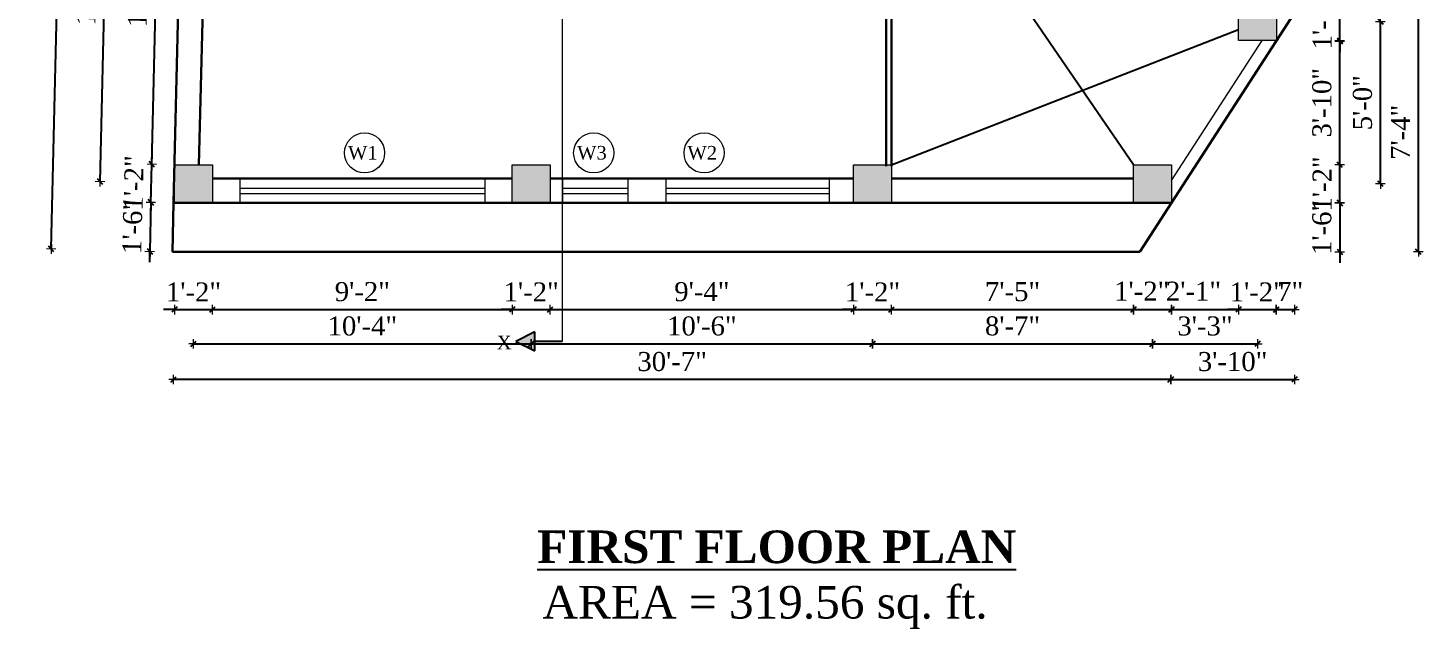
# Model space of a CAD drawing. Header units: inches. Extents: x 151827 to 346502, y -56182 to -23217.
# Drawn here: x 163095 to 163608, y -26316 to -26095 of the extents above; entities that cross this region are included whole.
import ezdxf

# ---------------------------------------------------------------- set-up
doc = ezdxf.new("R2010")
doc.units = ezdxf.units.IN
doc.header["$LTSCALE"] = 5
doc.header["$MEASUREMENT"] = 0
for name, color, linetype, lineweight in [('A-WALL', 7, 'Continuous', 9), ('Dimension', 7, 'Continuous', 18), ('Dw', 2, 'Continuous', 18)]:
    doc.layers.add(name, color=color, linetype=linetype, lineweight=lineweight)
doc.layers.add('dim line', color=7, linetype='Continuous', lineweight=15, true_color=0xfab2b2)
doc.layers.add('TEXT', color=6, linetype='Continuous')
doc.layers.add('WALL', color=7, linetype='Continuous')
doc.styles.add('ordinary', font='times.ttf')
doc.dimstyles.new('Copy of 96', dxfattribs={"dimtxt": 7, "dimasz": 4, "dimexe": 0.5, "dimexo": 0.5, "dimgap": 3, "dimtad": 1, "dimdec": 1, "dimzin": 11, "dimdsep": 46, "dimlunit": 4, "dimtxsty": 'ordinary', "dimblk": 'OBLIQUE', "dimcen": 0.09, "dimse1": 1, "dimse2": 1, "dimclrt": 6, "dimazin": 0, "dimtfac": 1, "dimtdec": 1, "dimtix": 1, "dimtmove": 2, "dimatfit": 3, "dimldrblk": 'leader', "dimfxl": 0.5, "dimfxlon": 1, "dimtolj": 1, "dimtzin": 0, "dimarcsym": 0})

# ---------------------------------------------------------------- blocks, each defined once
blk = doc.blocks.new('oblique')
at = {"color": 0, "lineweight": -2}
blk.add_line((0.25, 0.25), (-0.25, -0.25), dxfattribs=at)
at = {"layer": 'dim line', "lineweight": 9}
for p, q in [((-0.4375, 0), (0.4375, 0)), ((0, 0.4375), (0, -0.4375))]:
    blk.add_line(p, q, dxfattribs=at)
blk = doc.blocks.new('*D1107')
at = {"layer": 'A-WALL', "color": 0, "lineweight": -2, "ltscale": 5, "transparency": 16777216}
for p, q in [((163577.12, -26145.52), (163577.12, -26141.52)), ((163577.12, -26159.52), (163577.12, -26145.52)), ((163577.12, -26159.52), (163577.12, -26163.52))]:
    blk.add_line(p, q, dxfattribs=at)
at = {"layer": 'Defpoints', "color": 0, "ltscale": 5, "transparency": 16777216}
for p in [(163515.25, -26145.52), (163577.12, -26145.52), (163515.25, -26159.52)]:
    blk.add_point(p, dxfattribs=at)
at = {"layer": 'A-WALL', "color": 0, "lineweight": -2, "ltscale": 5, "transparency": 16777216, "xscale": 4, "yscale": 4, "zscale": 4}
for p, rotation in [((163577.12, -26145.52), 270), ((163577.12, -26159.52), 90)]:
    blk.add_blockref('oblique', p, dxfattribs=dict(at, rotation=rotation))
at = {"layer": 'A-WALL', "color": 6, "ltscale": 5, "transparency": 16777216, "insert": (163570.62, -26152.52), "char_height": 7, "attachment_point": 5, "rotation": 90, "style": 'ordinary'}
blk.add_mtext('\\A1;1\'-2"', dxfattribs=at)
blk = doc.blocks.new('_OBLIQUE')
at = {"color": 0, "linetype": 'ByBlock'}
blk.add_line((-0.5, -0.5), (0.5, 0.5), dxfattribs=at)
blk = doc.blocks.new('leader')
at = {"layer": 'Dimension'}
for p, q in [((0, -4.33), (0, 4.33)), ((-4.42, 0), (4.42, 0))]:
    blk.add_line(p, q, dxfattribs=at)
blk = doc.blocks.new('*D1108')
at = {"layer": 'A-WALL', "color": 0, "lineweight": -2, "ltscale": 5, "transparency": 16777216}
blk.add_line((163577.12, -26145.52), (163577.12, -26099.74), dxfattribs=at)
at = {"layer": 'Defpoints', "color": 0, "ltscale": 5, "transparency": 16777216}
for p in [(163553.86, -26099.74), (163577.12, -26099.74), (163515.25, -26145.52)]:
    blk.add_point(p, dxfattribs=at)
at = {"layer": 'A-WALL', "color": 0, "lineweight": -2, "ltscale": 5, "transparency": 16777216, "xscale": 4, "yscale": 4, "zscale": 4}
for p, rotation in [((163577.12, -26099.74), 90), ((163577.12, -26145.52), 270)]:
    blk.add_blockref('oblique', p, dxfattribs=dict(at, rotation=rotation))
at = {"layer": 'A-WALL', "color": 6, "ltscale": 5, "transparency": 16777216, "insert": (163570.56, -26122.63), "char_height": 7, "attachment_point": 5, "rotation": 90, "style": 'ordinary'}
blk.add_mtext('\\A1;3\'-10"', dxfattribs=at)
blk = doc.blocks.new('*D1109')
at = {"layer": 'A-WALL', "color": 0, "lineweight": -2, "ltscale": 5, "transparency": 16777216}
for p, q in [((163577.12, -26085.74), (163577.12, -26081.74)), ((163577.12, -26099.99), (163577.12, -26085.74)), ((163577.12, -26099.99), (163577.12, -26103.99))]:
    blk.add_line(p, q, dxfattribs=at)
at = {"layer": 'Defpoints', "color": 0, "ltscale": 5, "transparency": 16777216}
for p in [(163553.86, -26085.74), (163577.12, -26085.74), (163553.72, -26099.99)]:
    blk.add_point(p, dxfattribs=at)
at = {"layer": 'A-WALL', "color": 0, "lineweight": -2, "ltscale": 5, "transparency": 16777216, "xscale": 4, "yscale": 4, "zscale": 4}
for p, rotation in [((163577.12, -26085.74), 270), ((163577.12, -26099.99), 90)]:
    blk.add_blockref('oblique', p, dxfattribs=dict(at, rotation=rotation))
at = {"layer": 'A-WALL', "color": 6, "ltscale": 5, "transparency": 16777216, "insert": (163570.62, -26092.86), "char_height": 7, "attachment_point": 5, "rotation": 90, "style": 'ordinary'}
blk.add_mtext('\\A1;1\'-2"', dxfattribs=at)
blk = doc.blocks.new('*D1114')
at = {"layer": 'A-WALL', "color": 0, "lineweight": -2, "ltscale": 5, "transparency": 16777216}
blk.add_line((163592.08, -26152.52), (163592.08, -26092.74), dxfattribs=at)
at = {"layer": 'Defpoints', "color": 0, "ltscale": 5, "transparency": 16777216}
for p in [(163546.86, -26092.74), (163592.08, -26092.74), (163508.25, -26152.52)]:
    blk.add_point(p, dxfattribs=at)
at = {"layer": 'A-WALL', "color": 0, "lineweight": -2, "ltscale": 5, "transparency": 16777216, "xscale": 4, "yscale": 4, "zscale": 4}
for p, rotation in [((163592.08, -26092.74), 90), ((163592.08, -26152.52), 270)]:
    blk.add_blockref('oblique', p, dxfattribs=dict(at, rotation=rotation))
at = {"layer": 'A-WALL', "color": 6, "ltscale": 5, "transparency": 16777216, "insert": (163585.51, -26122.63), "char_height": 7, "attachment_point": 5, "rotation": 90, "style": 'ordinary'}
blk.add_mtext('\\A1;5\'-0"', dxfattribs=at)
blk = doc.blocks.new('*D1130')
at = {"layer": 'A-WALL', "color": 0, "lineweight": -2, "ltscale": 5, "transparency": 16777216}
blk.add_line((163606.03, -26177.52), (163606.03, -26089.51), dxfattribs=at)
at = {"layer": 'Defpoints', "color": 0, "ltscale": 5, "transparency": 16777216}
for p in [(163560.49, -26089.51), (163606.03, -26089.51), (163503.62, -26177.52)]:
    blk.add_point(p, dxfattribs=at)
at = {"layer": 'A-WALL', "color": 0, "lineweight": -2, "ltscale": 5, "transparency": 16777216, "xscale": 4, "yscale": 4, "zscale": 4}
for p, rotation in [((163606.03, -26089.51), 90), ((163606.03, -26177.52), 270)]:
    blk.add_blockref('oblique', p, dxfattribs=dict(at, rotation=rotation))
at = {"layer": 'A-WALL', "color": 6, "ltscale": 5, "transparency": 16777216, "insert": (163599.46, -26133.52), "char_height": 7, "attachment_point": 5, "rotation": 90, "style": 'ordinary'}
blk.add_mtext('\\A1;7\'-4"', dxfattribs=at)
blk = doc.blocks.new('*D1132')
at = {"layer": 'A-WALL', "color": 0, "lineweight": -2, "ltscale": 50, "transparency": 16777216}
for p, q in [((163148.46, -26198.77), (163144.46, -26198.77)), ((163148.46, -26198.77), (163162.46, -26198.77)), ((163162.46, -26198.77), (163166.46, -26198.77))]:
    blk.add_line(p, q, dxfattribs=at)
at = {"layer": 'Defpoints', "color": 0, "ltscale": 50, "transparency": 16777216}
for p in [(163148.46, -26159.52), (163162.46, -26159.52), (163162.46, -26198.77)]:
    blk.add_point(p, dxfattribs=at)
at = {"layer": 'A-WALL', "color": 0, "lineweight": -2, "ltscale": 50, "transparency": 16777216, "xscale": 4, "yscale": 4, "zscale": 4}
blk.add_blockref('oblique', (163148.46, -26198.77), dxfattribs=at)
at = {"layer": 'A-WALL', "color": 0, "lineweight": -2, "ltscale": 50, "transparency": 16777216, "xscale": 4, "yscale": 4, "zscale": 4, "rotation": 180}
blk.add_blockref('oblique', (163162.46, -26198.77), dxfattribs=at)
at = {"layer": 'A-WALL', "color": 6, "ltscale": 50, "transparency": 16777216, "insert": (163155.46, -26192.27), "char_height": 7, "attachment_point": 5, "style": 'ordinary'}
blk.add_mtext('\\A1;1\'-2"', dxfattribs=at)
blk = doc.blocks.new('*D1133')
at = {"layer": 'A-WALL', "color": 0, "lineweight": -2, "ltscale": 5, "transparency": 16777216}
blk.add_line((163162.46, -26198.77), (163272.67, -26198.77), dxfattribs=at)
at = {"layer": 'Defpoints', "color": 0, "ltscale": 5, "transparency": 16777216}
for p in [(163162.46, -26159.52), (163272.67, -26159.52), (163272.67, -26198.77)]:
    blk.add_point(p, dxfattribs=at)
at = {"layer": 'A-WALL', "color": 0, "lineweight": -2, "ltscale": 5, "transparency": 16777216, "xscale": 4, "yscale": 4, "zscale": 4, "rotation": 180}
blk.add_blockref('oblique', (163162.46, -26198.77), dxfattribs=at)
at = {"layer": 'A-WALL', "color": 0, "lineweight": -2, "ltscale": 5, "transparency": 16777216, "xscale": 4, "yscale": 4, "zscale": 4}
blk.add_blockref('oblique', (163272.67, -26198.77), dxfattribs=at)
at = {"layer": 'A-WALL', "color": 6, "ltscale": 5, "transparency": 16777216, "insert": (163217.57, -26192.2), "char_height": 7, "attachment_point": 5, "style": 'ordinary'}
blk.add_mtext('\\A1;9\'-2"', dxfattribs=at)
blk = doc.blocks.new('*D1134')
at = {"layer": 'A-WALL', "color": 0, "lineweight": -2, "ltscale": 5, "transparency": 16777216}
for p, q in [((163272.67, -26198.77), (163268.67, -26198.77)), ((163272.67, -26198.77), (163286.67, -26198.77)), ((163286.67, -26198.77), (163290.67, -26198.77))]:
    blk.add_line(p, q, dxfattribs=at)
at = {"layer": 'Defpoints', "color": 0, "ltscale": 5, "transparency": 16777216}
for p in [(163272.67, -26159.52), (163286.67, -26159.52), (163286.67, -26198.77)]:
    blk.add_point(p, dxfattribs=at)
at = {"layer": 'A-WALL', "color": 0, "lineweight": -2, "ltscale": 5, "transparency": 16777216, "xscale": 4, "yscale": 4, "zscale": 4}
blk.add_blockref('oblique', (163272.67, -26198.77), dxfattribs=at)
at = {"layer": 'A-WALL', "color": 0, "lineweight": -2, "ltscale": 5, "transparency": 16777216, "xscale": 4, "yscale": 4, "zscale": 4, "rotation": 180}
blk.add_blockref('oblique', (163286.67, -26198.77), dxfattribs=at)
at = {"layer": 'A-WALL', "color": 6, "ltscale": 5, "transparency": 16777216, "insert": (163279.67, -26192.27), "char_height": 7, "attachment_point": 5, "style": 'ordinary'}
blk.add_mtext('\\A1;1\'-2"', dxfattribs=at)
blk = doc.blocks.new('*D1135')
at = {"layer": 'A-WALL', "color": 0, "lineweight": -2, "ltscale": 5, "transparency": 16777216}
blk.add_line((163286.67, -26198.77), (163398.24, -26198.77), dxfattribs=at)
at = {"layer": 'Defpoints', "color": 0, "ltscale": 5, "transparency": 16777216}
for p in [(163286.67, -26159.52), (163398.24, -26159.52), (163398.24, -26198.77)]:
    blk.add_point(p, dxfattribs=at)
at = {"layer": 'A-WALL', "color": 0, "lineweight": -2, "ltscale": 5, "transparency": 16777216, "xscale": 4, "yscale": 4, "zscale": 4, "rotation": 180}
blk.add_blockref('oblique', (163286.67, -26198.77), dxfattribs=at)
at = {"layer": 'A-WALL', "color": 0, "lineweight": -2, "ltscale": 5, "transparency": 16777216, "xscale": 4, "yscale": 4, "zscale": 4}
blk.add_blockref('oblique', (163398.24, -26198.77), dxfattribs=at)
at = {"layer": 'A-WALL', "color": 6, "ltscale": 5, "transparency": 16777216, "insert": (163342.46, -26192.2), "char_height": 7, "attachment_point": 5, "style": 'ordinary'}
blk.add_mtext('\\A1;9\'-4"', dxfattribs=at)
blk = doc.blocks.new('*D1136')
at = {"layer": 'A-WALL', "color": 0, "lineweight": -2, "ltscale": 5, "transparency": 16777216}
for p, q in [((163398.24, -26198.77), (163394.24, -26198.77)), ((163398.24, -26198.77), (163412.24, -26198.77)), ((163412.24, -26198.77), (163416.24, -26198.77))]:
    blk.add_line(p, q, dxfattribs=at)
at = {"layer": 'Defpoints', "color": 0, "ltscale": 5, "transparency": 16777216}
for p in [(163398.24, -26159.52), (163412.24, -26159.52), (163412.24, -26198.77)]:
    blk.add_point(p, dxfattribs=at)
at = {"layer": 'A-WALL', "color": 0, "lineweight": -2, "ltscale": 5, "transparency": 16777216, "xscale": 4, "yscale": 4, "zscale": 4}
blk.add_blockref('oblique', (163398.24, -26198.77), dxfattribs=at)
at = {"layer": 'A-WALL', "color": 0, "lineweight": -2, "ltscale": 5, "transparency": 16777216, "xscale": 4, "yscale": 4, "zscale": 4, "rotation": 180}
blk.add_blockref('oblique', (163412.24, -26198.77), dxfattribs=at)
at = {"layer": 'A-WALL', "color": 6, "ltscale": 5, "transparency": 16777216, "insert": (163405.24, -26192.27), "char_height": 7, "attachment_point": 5, "style": 'ordinary'}
blk.add_mtext('\\A1;1\'-2"', dxfattribs=at)
blk = doc.blocks.new('*D1137')
at = {"layer": 'A-WALL', "color": 0, "lineweight": -2, "ltscale": 5, "transparency": 16777216}
blk.add_line((163412.24, -26198.77), (163501.25, -26198.77), dxfattribs=at)
at = {"layer": 'Defpoints', "color": 0, "ltscale": 5, "transparency": 16777216}
for p in [(163412.24, -26159.52), (163501.25, -26159.52), (163501.25, -26198.77)]:
    blk.add_point(p, dxfattribs=at)
at = {"layer": 'A-WALL', "color": 0, "lineweight": -2, "ltscale": 5, "transparency": 16777216, "xscale": 4, "yscale": 4, "zscale": 4, "rotation": 180}
blk.add_blockref('oblique', (163412.24, -26198.77), dxfattribs=at)
at = {"layer": 'A-WALL', "color": 0, "lineweight": -2, "ltscale": 5, "transparency": 16777216, "xscale": 4, "yscale": 4, "zscale": 4}
blk.add_blockref('oblique', (163501.25, -26198.77), dxfattribs=at)
at = {"layer": 'A-WALL', "color": 6, "ltscale": 5, "transparency": 16777216, "insert": (163456.75, -26192.2), "char_height": 7, "attachment_point": 5, "style": 'ordinary'}
blk.add_mtext('\\A1;7\'-5"', dxfattribs=at)
blk = doc.blocks.new('*D1138')
at = {"layer": 'A-WALL', "color": 0, "lineweight": -2, "ltscale": 5, "transparency": 16777216}
blk.add_line((163501.25, -26198.77), (163515.25, -26198.77), dxfattribs=at)
at = {"layer": 'Defpoints', "color": 0, "ltscale": 5, "transparency": 16777216}
for p in [(163501.25, -26159.52), (163515.25, -26159.52), (163515.25, -26198.77)]:
    blk.add_point(p, dxfattribs=at)
at = {"layer": 'A-WALL', "color": 0, "lineweight": -2, "ltscale": 5, "transparency": 16777216, "xscale": 4, "yscale": 4, "zscale": 4, "rotation": 180}
blk.add_blockref('oblique', (163501.25, -26198.77), dxfattribs=at)
at = {"layer": 'A-WALL', "color": 0, "lineweight": -2, "ltscale": 5, "transparency": 16777216, "xscale": 4, "yscale": 4, "zscale": 4}
blk.add_blockref('oblique', (163515.25, -26198.77), dxfattribs=at)
at = {"layer": 'A-WALL', "color": 6, "ltscale": 5, "transparency": 16777216, "insert": (163504.28, -26191.98), "char_height": 7, "attachment_point": 5, "style": 'ordinary'}
blk.add_mtext('\\A1;1\'-2"', dxfattribs=at)
blk = doc.blocks.new('*D1139')
at = {"layer": 'A-WALL', "color": 0, "lineweight": -2, "ltscale": 5, "transparency": 16777216}
blk.add_line((163515.25, -26198.77), (163539.86, -26198.77), dxfattribs=at)
at = {"layer": 'Defpoints', "color": 0, "ltscale": 5, "transparency": 16777216}
for p in [(163539.86, -26099.74), (163515.25, -26159.52), (163539.86, -26198.77)]:
    blk.add_point(p, dxfattribs=at)
at = {"layer": 'A-WALL', "color": 0, "lineweight": -2, "ltscale": 5, "transparency": 16777216, "xscale": 4, "yscale": 4, "zscale": 4, "rotation": 180}
blk.add_blockref('oblique', (163515.25, -26198.77), dxfattribs=at)
at = {"layer": 'A-WALL', "color": 0, "lineweight": -2, "ltscale": 5, "transparency": 16777216, "xscale": 4, "yscale": 4, "zscale": 4}
blk.add_blockref('oblique', (163539.86, -26198.77), dxfattribs=at)
at = {"layer": 'A-WALL', "color": 6, "ltscale": 5, "transparency": 16777216, "insert": (163523.32, -26191.98), "char_height": 7, "attachment_point": 5, "style": 'ordinary'}
blk.add_mtext('\\A1;2\'-1"', dxfattribs=at)
blk = doc.blocks.new('*D1140')
at = {"layer": 'A-WALL', "color": 0, "lineweight": -2, "ltscale": 5, "transparency": 16777216}
for p, q in [((163539.86, -26198.77), (163535.86, -26198.77)), ((163539.86, -26198.77), (163553.72, -26198.77)), ((163553.72, -26198.77), (163557.72, -26198.77))]:
    blk.add_line(p, q, dxfattribs=at)
at = {"layer": 'Defpoints', "color": 0, "ltscale": 5, "transparency": 16777216}
for p in [(163539.86, -26099.74), (163553.72, -26099.99), (163553.72, -26198.77)]:
    blk.add_point(p, dxfattribs=at)
at = {"layer": 'A-WALL', "color": 0, "lineweight": -2, "ltscale": 5, "transparency": 16777216, "xscale": 4, "yscale": 4, "zscale": 4}
blk.add_blockref('oblique', (163539.86, -26198.77), dxfattribs=at)
at = {"layer": 'A-WALL', "color": 0, "lineweight": -2, "ltscale": 5, "transparency": 16777216, "xscale": 4, "yscale": 4, "zscale": 4, "rotation": 180}
blk.add_blockref('oblique', (163553.72, -26198.77), dxfattribs=at)
at = {"layer": 'A-WALL', "color": 6, "ltscale": 5, "transparency": 16777216, "insert": (163546.79, -26192.27), "char_height": 7, "attachment_point": 5, "style": 'ordinary'}
blk.add_mtext('\\A1;1\'-2"', dxfattribs=at)
blk = doc.blocks.new('*D1141')
at = {"layer": 'A-WALL', "color": 0, "lineweight": -2, "ltscale": 5, "transparency": 16777216}
blk.add_line((163553.86, -26198.77), (163560.49, -26198.77), dxfattribs=at)
at = {"layer": 'Defpoints', "color": 0, "ltscale": 5, "transparency": 16777216}
for p in [(163560.49, -26089.51), (163553.86, -26099.74), (163560.49, -26198.77)]:
    blk.add_point(p, dxfattribs=at)
at = {"layer": 'A-WALL', "color": 0, "lineweight": -2, "ltscale": 5, "transparency": 16777216, "xscale": 4, "yscale": 4, "zscale": 4, "rotation": 180}
blk.add_blockref('oblique', (163553.86, -26198.77), dxfattribs=at)
at = {"layer": 'A-WALL', "color": 0, "lineweight": -2, "ltscale": 5, "transparency": 16777216, "xscale": 4, "yscale": 4, "zscale": 4}
blk.add_blockref('oblique', (163560.49, -26198.77), dxfattribs=at)
at = {"layer": 'A-WALL', "color": 6, "ltscale": 5, "transparency": 16777216, "insert": (163558.9, -26192.11), "char_height": 7, "attachment_point": 5, "style": 'ordinary'}
blk.add_mtext('\\A1;7"', dxfattribs=at)
blk = doc.blocks.new('*D1142')
at = {"layer": 'A-WALL', "color": 0, "lineweight": -2, "ltscale": 5, "transparency": 16777216}
blk.add_line((163155.46, -26211.39), (163279.67, -26211.39), dxfattribs=at)
at = {"layer": 'Defpoints', "color": 0, "ltscale": 5, "transparency": 16777216}
for p in [(163155.46, -26152.52), (163279.67, -26152.52), (163279.67, -26211.39)]:
    blk.add_point(p, dxfattribs=at)
at = {"layer": 'A-WALL', "color": 0, "lineweight": -2, "ltscale": 5, "transparency": 16777216, "xscale": 4, "yscale": 4, "zscale": 4, "rotation": 180}
blk.add_blockref('oblique', (163155.46, -26211.39), dxfattribs=at)
at = {"layer": 'A-WALL', "color": 0, "lineweight": -2, "ltscale": 5, "transparency": 16777216, "xscale": 4, "yscale": 4, "zscale": 4}
blk.add_blockref('oblique', (163279.67, -26211.39), dxfattribs=at)
at = {"layer": 'A-WALL', "color": 6, "ltscale": 5, "transparency": 16777216, "insert": (163217.57, -26204.83), "char_height": 7, "attachment_point": 5, "style": 'ordinary'}
blk.add_mtext('\\A1;10\'-4"', dxfattribs=at)
blk = doc.blocks.new('*D1143')
at = {"layer": 'A-WALL', "color": 0, "lineweight": -2, "ltscale": 5, "transparency": 16777216}
blk.add_line((163405.24, -26211.39), (163508.25, -26211.39), dxfattribs=at)
at = {"layer": 'Defpoints', "color": 0, "ltscale": 5, "transparency": 16777216}
for p in [(163405.24, -26152.52), (163508.25, -26152.52), (163508.25, -26211.39)]:
    blk.add_point(p, dxfattribs=at)
at = {"layer": 'A-WALL', "color": 0, "lineweight": -2, "ltscale": 5, "transparency": 16777216, "xscale": 4, "yscale": 4, "zscale": 4, "rotation": 180}
blk.add_blockref('oblique', (163405.24, -26211.39), dxfattribs=at)
at = {"layer": 'A-WALL', "color": 0, "lineweight": -2, "ltscale": 5, "transparency": 16777216, "xscale": 4, "yscale": 4, "zscale": 4}
blk.add_blockref('oblique', (163508.25, -26211.39), dxfattribs=at)
at = {"layer": 'A-WALL', "color": 6, "ltscale": 5, "transparency": 16777216, "insert": (163456.75, -26204.82), "char_height": 7, "attachment_point": 5, "style": 'ordinary'}
blk.add_mtext('\\A1;8\'-7"', dxfattribs=at)
blk = doc.blocks.new('*D1144')
at = {"layer": 'A-WALL', "color": 0, "lineweight": -2, "ltscale": 5, "transparency": 16777216}
blk.add_line((163279.67, -26211.39), (163405.24, -26211.39), dxfattribs=at)
at = {"layer": 'Defpoints', "color": 0, "ltscale": 5, "transparency": 16777216}
for p in [(163279.67, -26152.52), (163405.24, -26152.52), (163405.24, -26211.39)]:
    blk.add_point(p, dxfattribs=at)
at = {"layer": 'A-WALL', "color": 0, "lineweight": -2, "ltscale": 5, "transparency": 16777216, "xscale": 4, "yscale": 4, "zscale": 4, "rotation": 180}
blk.add_blockref('oblique', (163279.67, -26211.39), dxfattribs=at)
at = {"layer": 'A-WALL', "color": 0, "lineweight": -2, "ltscale": 5, "transparency": 16777216, "xscale": 4, "yscale": 4, "zscale": 4}
blk.add_blockref('oblique', (163405.24, -26211.39), dxfattribs=at)
at = {"layer": 'A-WALL', "color": 6, "ltscale": 5, "transparency": 16777216, "insert": (163342.46, -26204.83), "char_height": 7, "attachment_point": 5, "style": 'ordinary'}
blk.add_mtext('\\A1;10\'-6"', dxfattribs=at)
blk = doc.blocks.new('*D1145')
at = {"layer": 'A-WALL', "color": 0, "lineweight": -2, "ltscale": 5, "transparency": 16777216}
blk.add_line((163508.25, -26211.39), (163546.86, -26211.39), dxfattribs=at)
at = {"layer": 'Defpoints', "color": 0, "ltscale": 5, "transparency": 16777216}
for p in [(163546.86, -26092.74), (163508.25, -26152.52), (163546.86, -26211.39)]:
    blk.add_point(p, dxfattribs=at)
at = {"layer": 'A-WALL', "color": 0, "lineweight": -2, "ltscale": 5, "transparency": 16777216, "xscale": 4, "yscale": 4, "zscale": 4, "rotation": 180}
blk.add_blockref('oblique', (163508.25, -26211.39), dxfattribs=at)
at = {"layer": 'A-WALL', "color": 0, "lineweight": -2, "ltscale": 5, "transparency": 16777216, "xscale": 4, "yscale": 4, "zscale": 4}
blk.add_blockref('oblique', (163546.86, -26211.39), dxfattribs=at)
at = {"layer": 'A-WALL', "color": 6, "ltscale": 5, "transparency": 16777216, "insert": (163527.55, -26204.83), "char_height": 7, "attachment_point": 5, "style": 'ordinary'}
blk.add_mtext('\\A1;3\'-3"', dxfattribs=at)
blk = doc.blocks.new('*D1146')
at = {"layer": 'A-WALL', "color": 0, "lineweight": -2, "ltscale": 5, "transparency": 16777216}
blk.add_line((163514.93, -26224.49), (163148.13, -26224.49), dxfattribs=at)
at = {"layer": 'Defpoints', "color": 0, "ltscale": 5, "transparency": 16777216}
for p in [(163148.13, -26159.52), (163514.93, -26159.52), (163148.13, -26224.49)]:
    blk.add_point(p, dxfattribs=at)
at = {"layer": 'A-WALL', "color": 0, "lineweight": -2, "ltscale": 5, "transparency": 16777216, "xscale": 4, "yscale": 4, "zscale": 4, "rotation": 180}
blk.add_blockref('oblique', (163148.13, -26224.49), dxfattribs=at)
at = {"layer": 'A-WALL', "color": 0, "lineweight": -2, "ltscale": 5, "transparency": 16777216, "xscale": 4, "yscale": 4, "zscale": 4}
blk.add_blockref('oblique', (163514.93, -26224.49), dxfattribs=at)
at = {"layer": 'A-WALL', "color": 6, "ltscale": 5, "transparency": 16777216, "insert": (163331.53, -26217.92), "char_height": 7, "attachment_point": 5, "style": 'ordinary'}
blk.add_mtext('\\A1;30\'-7"', dxfattribs=at)
blk = doc.blocks.new('*D1147')
at = {"layer": 'A-WALL', "color": 0, "lineweight": -2, "ltscale": 5, "transparency": 16777216}
blk.add_line((163514.93, -26224.49), (163560.49, -26224.49), dxfattribs=at)
at = {"layer": 'Defpoints', "color": 0, "ltscale": 5, "transparency": 16777216}
for p in [(163560.49, -26089.51), (163514.93, -26159.52), (163560.49, -26224.49)]:
    blk.add_point(p, dxfattribs=at)
at = {"layer": 'A-WALL', "color": 0, "lineweight": -2, "ltscale": 5, "transparency": 16777216, "xscale": 4, "yscale": 4, "zscale": 4, "rotation": 180}
blk.add_blockref('oblique', (163514.93, -26224.49), dxfattribs=at)
at = {"layer": 'A-WALL', "color": 0, "lineweight": -2, "ltscale": 5, "transparency": 16777216, "xscale": 4, "yscale": 4, "zscale": 4}
blk.add_blockref('oblique', (163560.49, -26224.49), dxfattribs=at)
at = {"layer": 'A-WALL', "color": 6, "ltscale": 5, "transparency": 16777216, "insert": (163537.71, -26217.93), "char_height": 7, "attachment_point": 5, "style": 'ordinary'}
blk.add_mtext('\\A1;3\'-10"', dxfattribs=at)
blk = doc.blocks.new('*D1148')
at = {"layer": 'A-WALL', "color": 0, "lineweight": -2, "ltscale": 50, "transparency": 16777216}
for p, q in [((163140.1, -26145.32), (163140.19, -26141.32)), ((163139.77, -26159.32), (163140.1, -26145.32)), ((163139.77, -26159.32), (163139.67, -26163.32))]:
    blk.add_line(p, q, dxfattribs=at)
at = {"layer": 'Defpoints', "color": 0, "ltscale": 50, "transparency": 16777216}
for p in [(163140.1, -26145.32), (163148.46, -26145.52), (163148.13, -26159.52)]:
    blk.add_point(p, dxfattribs=at)
at = {"layer": 'A-WALL', "color": 0, "lineweight": -2, "ltscale": 50, "transparency": 16777216, "xscale": 4, "yscale": 4, "zscale": 4}
for p, rotation in [((163140.1, -26145.32), 268.6423816929436), ((163139.77, -26159.32), 88.64238169294363)]:
    blk.add_blockref('oblique', p, dxfattribs=dict(at, rotation=rotation))
at = {"layer": 'A-WALL', "color": 6, "ltscale": 50, "transparency": 16777216, "insert": (163133.43, -26152.17), "char_height": 7, "attachment_point": 5, "rotation": 88.6424, "style": 'ordinary'}
blk.add_mtext('\\A1;1\'-2"', dxfattribs=at)
blk = doc.blocks.new('*D1149')
at = {"layer": 'A-WALL', "color": 0, "lineweight": -2, "ltscale": 5, "transparency": 16777216}
blk.add_line((163140.1, -26145.32), (163143.09, -26019.03), dxfattribs=at)
at = {"layer": 'Defpoints', "color": 0, "ltscale": 5, "transparency": 16777216}
for p in [(163143.09, -26019.03), (163151.79, -26019.24), (163148.46, -26145.52)]:
    blk.add_point(p, dxfattribs=at)
at = {"layer": 'A-WALL', "color": 0, "lineweight": -2, "ltscale": 5, "transparency": 16777216, "xscale": 4, "yscale": 4, "zscale": 4}
for p, rotation in [((163143.09, -26019.03), 88.64238169298139), ((163140.1, -26145.32), 268.6423816929814)]:
    blk.add_blockref('oblique', p, dxfattribs=dict(at, rotation=rotation))
at = {"layer": 'A-WALL', "color": 6, "ltscale": 5, "transparency": 16777216, "insert": (163135.04, -26082.02), "char_height": 7, "attachment_point": 5, "rotation": 88.6424, "style": 'ordinary'}
blk.add_mtext('\\A1;10\'-6"', dxfattribs=at)
blk = doc.blocks.new('*D1151')
at = {"layer": 'A-WALL', "color": 0, "lineweight": -2, "ltscale": 5, "transparency": 16777216}
blk.add_line((163121.06, -26151.7), (163124.39, -26011.42), dxfattribs=at)
at = {"layer": 'Defpoints', "color": 0, "ltscale": 5, "transparency": 16777216}
for p in [(163124.39, -26011.42), (163158.79, -26012.24), (163155.46, -26152.52)]:
    blk.add_point(p, dxfattribs=at)
at = {"layer": 'A-WALL', "color": 0, "lineweight": -2, "ltscale": 5, "transparency": 16777216, "xscale": 4, "yscale": 4, "zscale": 4}
for p, rotation in [((163124.39, -26011.42), 88.64238169299772), ((163121.06, -26151.7), 268.6423816929977)]:
    blk.add_blockref('oblique', p, dxfattribs=dict(at, rotation=rotation))
at = {"layer": 'A-WALL', "color": 6, "ltscale": 5, "transparency": 16777216, "insert": (163116.17, -26081.41), "char_height": 7, "attachment_point": 5, "rotation": 88.6424, "style": 'ordinary'}
blk.add_mtext('\\A1;11\'-8"', dxfattribs=at)
blk = doc.blocks.new('*D1153')
at = {"layer": 'A-WALL', "color": 0, "lineweight": -2, "ltscale": 5, "transparency": 16777216}
for p, q in [((163139.77, -26159.32), (163139.34, -26177.32)), ((163139.77, -26159.32), (163139.86, -26155.32)), ((163139.34, -26177.32), (163139.24, -26181.32))]:
    blk.add_line(p, q, dxfattribs=at)
at = {"layer": 'Defpoints', "color": 0, "ltscale": 5, "transparency": 16777216}
for p in [(163148.13, -26159.52), (163139.34, -26177.32), (163147.71, -26177.52)]:
    blk.add_point(p, dxfattribs=at)
at = {"layer": 'A-WALL', "color": 0, "lineweight": -2, "ltscale": 5, "transparency": 16777216, "xscale": 4, "yscale": 4, "zscale": 4}
for p, rotation in [((163139.77, -26159.32), 268.6423816929814), ((163139.34, -26177.32), 88.64238169298139)]:
    blk.add_blockref('oblique', p, dxfattribs=dict(at, rotation=rotation))
at = {"layer": 'A-WALL', "color": 6, "ltscale": 5, "transparency": 16777216, "insert": (163132.99, -26168.17), "char_height": 7, "attachment_point": 5, "rotation": 88.6424, "style": 'ordinary'}
blk.add_mtext('\\A1;1\'-6"', dxfattribs=at)
blk = doc.blocks.new('*D1155')
at = {"layer": 'A-WALL', "color": 0, "lineweight": -2, "ltscale": 5, "transparency": 16777216}
blk.add_line((163103.11, -26176.46), (163108.88, -25932.8), dxfattribs=at)
at = {"layer": 'Defpoints', "color": 0, "ltscale": 5, "transparency": 16777216}
for p in [(163108.88, -25932.8), (163153.48, -25933.85), (163147.71, -26177.52)]:
    blk.add_point(p, dxfattribs=at)
at = {"layer": 'A-WALL', "color": 0, "lineweight": -2, "ltscale": 5, "transparency": 16777216, "xscale": 4, "yscale": 4, "zscale": 4}
for p, rotation in [((163108.88, -25932.8), 88.64238169298139), ((163103.11, -26176.46), 268.6423816929814)]:
    blk.add_blockref('oblique', p, dxfattribs=dict(at, rotation=rotation))
at = {"layer": 'A-WALL', "color": 6, "ltscale": 5, "transparency": 16777216, "insert": (163099.44, -26054.47), "char_height": 7, "attachment_point": 5, "rotation": 88.6424, "style": 'ordinary'}
blk.add_mtext('\\A1;20\'-4"', dxfattribs=at)
blk = doc.blocks.new('*D1212')
at = {"layer": 'A-WALL', "color": 0, "lineweight": -2, "ltscale": 5, "transparency": 16777216}
for p, q in [((163577.12, -26159.52), (163577.12, -26155.52)), ((163577.12, -26159.52), (163577.12, -26177.52)), ((163577.12, -26177.52), (163577.12, -26181.52))]:
    blk.add_line(p, q, dxfattribs=at)
at = {"layer": 'Defpoints', "color": 0, "ltscale": 5, "transparency": 16777216}
for p in [(163515.25, -26159.52), (163503.62, -26177.52), (163577.12, -26177.52)]:
    blk.add_point(p, dxfattribs=at)
at = {"layer": 'A-WALL', "color": 0, "lineweight": -2, "ltscale": 5, "transparency": 16777216, "xscale": 4, "yscale": 4, "zscale": 4}
for p, rotation in [((163577.12, -26159.52), 270), ((163577.12, -26177.52), 90)]:
    blk.add_blockref('oblique', p, dxfattribs=dict(at, rotation=rotation))
at = {"layer": 'A-WALL', "color": 6, "ltscale": 5, "transparency": 16777216, "insert": (163570.56, -26168.52), "char_height": 7, "attachment_point": 5, "rotation": 90, "style": 'ordinary'}
blk.add_mtext('\\A1;1\'-6"', dxfattribs=at)

msp = doc.modelspace()

# ---------------------------------------------------------------- hatches: boundary and pattern name
at = {"ltscale": 5}
msp.add_hatch(color=256, dxfattribs=at).paths.add_polyline_path([(163280.96, -26213.95), (163280.96, -26206.94), (163274.08, -26210.52)])
at = {"layer": 'WALL', "linetype": 'ByBlock', "ltscale": 5, "true_color": 0xf8991e}
h = msp.add_hatch(color=30, dxfattribs=at)
h.dxf.hatch_style = 1
h.paths.add_polyline_path([(163539.86, -26085.74), (163539.86, -26099.74), (163553.86, -26099.74), (163553.86, -26085.74)])
h = msp.add_hatch(color=30, dxfattribs=at)
h.dxf.hatch_style = 1
h.paths.add_polyline_path([(163148.46, -26145.52), (163148.46, -26159.52), (163162.46, -26159.52), (163162.46, -26145.52)])
h = msp.add_hatch(color=30, dxfattribs=at)
h.dxf.hatch_style = 1
h.paths.add_polyline_path([(163272.67, -26145.52), (163272.67, -26159.52), (163286.67, -26159.52), (163286.67, -26145.52)])
h = msp.add_hatch(color=30, dxfattribs=at)
h.dxf.hatch_style = 1
h.paths.add_polyline_path([(163398.24, -26145.52), (163398.24, -26159.52), (163412.24, -26159.52), (163412.24, -26145.52)])
h = msp.add_hatch(color=30, dxfattribs=at)
h.dxf.hatch_style = 1
h.paths.add_polyline_path([(163501.25, -26145.52), (163501.25, -26159.52), (163515.25, -26159.52), (163515.25, -26145.52)])

# ---------------------------------------------------------------- linework, layer by layer
at = {"ltscale": 5}
for p, q in [((163280.96, -26206.94, -72.71), (163274.08, -26210.52, -72.71)), ((163274.08, -26210.52, -72.71), (163280.96, -26213.95, -72.71)), ((163280.96, -26213.95, -72.71), (163280.96, -26206.94, -72.71)), ((163291.06, -26210.52, -72.71), (163280.96, -26210.52, -72.71))]:
    msp.add_line(p, q, dxfattribs=at)
at = {"layer": 'A-WALL', "ltscale": 5}
for p, q in [((163291.06, -25921.95, -72.71), (163291.06, -26210.52, -72.71)), ((163172.46, -26150.52, -72.71), (163172.46, -26159.52, -72.71)), ((163262.67, -26150.52, -72.71), (163262.67, -26159.52, -72.71)), ((163291.17, -26150.52, -72.71), (163291.17, -26159.52, -72.71)), ((163315.17, -26150.52, -72.71), (163315.17, -26159.52, -72.71)), ((163329.24, -26150.52, -72.71), (163329.24, -26159.52, -72.71)), ((163389.24, -26150.52, -72.71), (163389.24, -26159.52, -72.71))]:
    msp.add_line(p, q, dxfattribs=at)
at = {"layer": 'A-WALL', "lineweight": 30}
for p, q in [((163151.79, -26005.24, -72.71), (163148.13, -26159.52, -72.71)), ((163160.46, -26019.24, -72.71), (163157.47, -26145.52, -72.71)), ((163410.24, -26019.24, -72.71), (163410.24, -26146.02, -72.71)), ((163412.24, -26019.24, -72.71), (163412.24, -26146.02, -72.71)), ((163560.49, -26089.51, -72.71), (163515.25, -26159.52, -72.71)), ((163272.67, -26150.52, -72.71), (163162.46, -26150.52, -72.71)), ((163398.24, -26150.52, -72.71), (163286.67, -26150.52, -72.71)), ((163294.46, -26150.52, -72.71), (163286.67, -26150.52, -72.71)), ((163390.46, -26150.52, -72.71), (163398.24, -26150.52, -72.71)), ((163501.25, -26150.52, -72.71), (163412.24, -26150.52, -72.71)), ((163148.13, -26159.52, -72.71), (163147.71, -26177.52, -72.71)), ((163515.25, -26159.52, -72.71), (163148.13, -26159.52, -72.71)), ((163515.25, -26159.52, -72.71), (163503.62, -26177.52, -72.71)), ((163503.62, -26177.52, -72.71), (163147.71, -26177.52, -72.71))]:
    msp.add_line(p, q, dxfattribs=at)
at = {"layer": 'A-WALL', "ltscale": 5, "elevation": -72.71}
msp.add_lwpolyline([(163412.24, -26150.52), (163412.24, -26150.52), (163501.25, -26150.52), (163501.25, -26145.52), (163515.25, -26145.52), (163515.25, -26151.23), (163548.52, -26099.74), (163539.86, -26099.74), (163539.86, -26085.74), (163544.75, -26085.74), (163412.24, -26010.41), (163412.24, -26150.52)], dxfattribs=at)
for points in [[(163539.86, -26085.74), (163553.86, -26085.74), (163553.86, -26099.74), (163539.86, -26099.74)], [(163148.46, -26145.52), (163162.46, -26145.52), (163162.46, -26159.52), (163148.46, -26159.52)], [(163272.67, -26145.52), (163286.67, -26145.52), (163286.67, -26159.52), (163272.67, -26159.52)], [(163398.24, -26145.52), (163412.24, -26145.52), (163412.24, -26159.52), (163398.24, -26159.52)], [(163501.25, -26145.52), (163515.25, -26145.52), (163515.25, -26159.52), (163501.25, -26159.52)]]:
    msp.add_lwpolyline(points, close=True, dxfattribs=at)
at = {"layer": 'A-WALL', "ltscale": 5}
for centre in [(163218.39, -26141.1, -72.71), (163302.67, -26141.1, -72.71), (163343.28, -26141.1, -72.71)]:
    msp.add_circle(centre, 7.38, dxfattribs=at)
at = {"layer": 'Dw', "color": 3}
for p, q in [((163172.46, -26154.02, -72.71), (163262.67, -26154.02, -72.71)), ((163291.17, -26154.02, -72.71), (163315.17, -26154.02, -72.71)), ((163329.24, -26154.02, -72.71), (163389.24, -26154.02, -72.71)), ((163172.46, -26156.02, -72.71), (163262.67, -26156.02, -72.71)), ((163291.17, -26156.02, -72.71), (163315.17, -26156.02, -72.71)), ((163329.24, -26156.02, -72.71), (163389.24, -26156.02, -72.71))]:
    msp.add_line(p, q, dxfattribs=at)
at = {"layer": 'WALL', "color": 30, "linetype": 'ByBlock', "ltscale": 5, "true_color": 0xf8991e}
for p, q in [((163501.25, -26145.52, -72.71), (163412.24, -26015.59, -72.71)), ((163412.24, -26145.52, -72.71), (163539.86, -26095.69, -72.71))]:
    msp.add_line(p, q, dxfattribs=at)

# ---------------------------------------------------------------- texts
at = {"layer": 'TEXT', "style": 'ordinary'}
for s, p in [('W1', (163212.27, -26143.54, -72.71)), ('W3', (163296.56, -26143.54, -72.71)), ('W2', (163337.16, -26143.54, -72.71)), ('X', (163267.01, -26213.4, -72.71))]:
    msp.add_text(s, height=5, dxfattribs=at).set_placement(p)
at = {"layer": 'TEXT', "char_height": 12, "width": 219.8151, "attachment_point": 8, "style": 'ordinary'}
for s, insert in [('{\\fTimes New Roman|b1|i0|c0|p18;\\LFIRST FLOOR PLAN}', (163370, -26292.24, -72.71)), ('AREA = 319.56 sq. ft.', (163365.69, -26316.36, -72.71))]:
    msp.add_mtext(s, dxfattribs=dict(at, insert=insert))

# ---------------------------------------------------------------- dimensions: what is measured, and where the dimension line sits
at = {"layer": 'A-WALL', "ltscale": 5}
for base, p1, p2, angle, picture, middle in [((163108.88, -25932.8, -72.71), (163147.71, -26177.52, -72.71), (163153.48, -25933.85, -72.71), 268.6424, '*D1155', (163099.44, -26054.47, -72.71)), ((163143.09, -26019.03, -72.71), (163148.46, -26145.52, -72.71), (163151.79, -26019.24, -72.71), 268.6424, '*D1149', (163135.04, -26082.02, -72.71)), ((163577.12, -26085.74, -72.71), (163553.72, -26099.99, -72.71), (163553.86, -26085.74, -72.71), 90, '*D1109', (163570.62, -26092.86, -72.71)), ((163606.03, -26089.51, -72.71), (163503.62, -26177.52, -72.71), (163560.49, -26089.51, -72.71), 90, '*D1130', (163599.46, -26133.52, -72.71)), ((163592.08, -26092.74, -72.71), (163508.25, -26152.52, -72.71), (163546.86, -26092.74, -72.71), 90, '*D1114', (163585.51, -26122.63, -72.71)), ((163577.12, -26099.74, -72.71), (163515.25, -26145.52, -72.71), (163553.86, -26099.74, -72.71), 90, '*D1108', (163570.56, -26122.63, -72.71)), ((163577.12, -26145.52, -72.71), (163515.25, -26159.52, -72.71), (163515.25, -26145.52, -72.71), 90, '*D1107', (163570.62, -26152.52, -72.71)), ((163139.34, -26177.32, -72.71), (163148.13, -26159.52, -72.71), (163147.71, -26177.52, -72.71), 268.6424, '*D1153', (163132.99, -26168.17, -72.71)), ((163577.12, -26177.52, -72.71), (163515.25, -26159.52, -72.71), (163503.62, -26177.52, -72.71), 90, '*D1212', (163570.56, -26168.52, -72.71))]:
    dim = msp.add_linear_dim(base=base, p1=p1, p2=p2, angle=angle, dimstyle='Copy of 96', override={"dimdec": 0, "dimblk": 'oblique', "dimtdec": 0, "dimarcsym": 1}, dxfattribs=at)
    dim.commit()
    dim.dimension.update_dxf_attribs({"geometry": picture, "text_midpoint": middle})
dim = msp.add_aligned_dim(p1=(163155.46, -26152.52, -72.71), p2=(163158.79, -26012.24, -72.71), distance=34.41, dimstyle='Copy of 96', override={"dimdec": 0, "dimblk": 'oblique', "dimtdec": 0, "dimarcsym": 1}, dxfattribs=at)
dim.commit()
dim.dimension.update_dxf_attribs({"geometry": '*D1151', "text_midpoint": (163116.17, -26081.41, -72.71)})
for base, p1, p2, picture, middle in [((163546.86, -26211.39, -72.71), (163508.25, -26152.52, -72.71), (163546.86, -26092.74, -72.71), '*D1145', (163527.55, -26204.83, -72.71)), ((163560.49, -26224.49, -72.71), (163514.93, -26159.52, -72.71), (163560.49, -26089.51, -72.71), '*D1147', (163537.71, -26217.93, -72.71)), ((163553.72, -26198.77, -72.71), (163539.86, -26099.74, -72.71), (163553.72, -26099.99, -72.71), '*D1140', (163546.79, -26192.27, -72.71)), ((163279.67, -26211.39, -72.71), (163155.46, -26152.52, -72.71), (163279.67, -26152.52, -72.71), '*D1142', (163217.57, -26204.83, -72.71)), ((163405.24, -26211.39, -72.71), (163279.67, -26152.52, -72.71), (163405.24, -26152.52, -72.71), '*D1144', (163342.46, -26204.83, -72.71)), ((163508.25, -26211.39, -72.71), (163405.24, -26152.52, -72.71), (163508.25, -26152.52, -72.71), '*D1143', (163456.75, -26204.82, -72.71)), ((163148.13, -26224.49, -72.71), (163514.93, -26159.52, -72.71), (163148.13, -26159.52, -72.71), '*D1146', (163331.53, -26217.92, -72.71)), ((163272.67, -26198.77, -72.71), (163162.46, -26159.52, -72.71), (163272.67, -26159.52, -72.71), '*D1133', (163217.57, -26192.2, -72.71)), ((163286.67, -26198.77, -72.71), (163272.67, -26159.52, -72.71), (163286.67, -26159.52, -72.71), '*D1134', (163279.67, -26192.27, -72.71)), ((163398.24, -26198.77, -72.71), (163286.67, -26159.52, -72.71), (163398.24, -26159.52, -72.71), '*D1135', (163342.46, -26192.2, -72.71)), ((163412.24, -26198.77, -72.71), (163398.24, -26159.52, -72.71), (163412.24, -26159.52, -72.71), '*D1136', (163405.24, -26192.27, -72.71)), ((163501.25, -26198.77, -72.71), (163412.24, -26159.52, -72.71), (163501.25, -26159.52, -72.71), '*D1137', (163456.75, -26192.2, -72.71))]:
    dim = msp.add_linear_dim(base=base, p1=p1, p2=p2, dimstyle='Copy of 96', override={"dimdec": 0, "dimblk": 'oblique', "dimtdec": 0, "dimarcsym": 1}, dxfattribs=at)
    dim.commit()
    dim.dimension.update_dxf_attribs({"geometry": picture, "text_midpoint": middle})
for base, p1, p2, picture, middle in [((163560.49, -26198.77, -72.71), (163553.86, -26099.74, -72.71), (163560.49, -26089.51, -72.71), '*D1141', (163558.9, -26192.11, -72.71)), ((163539.86, -26198.77, -72.71), (163515.25, -26159.52, -72.71), (163539.86, -26099.74, -72.71), '*D1139', (163523.32, -26191.98, -72.71)), ((163515.25, -26198.77, -72.71), (163501.25, -26159.52, -72.71), (163515.25, -26159.52, -72.71), '*D1138', (163504.28, -26191.98, -72.71))]:
    dim = msp.add_linear_dim(base=base, p1=p1, p2=p2, dimstyle='Copy of 96', override={"dimdec": 0, "dimblk": 'oblique', "dimtdec": 0, "dimarcsym": 1}, dxfattribs=at)
    dim.commit()
    dim.dimension.update_dxf_attribs({"geometry": picture, "text_midpoint": middle, "dimtype": 160})
at = {"layer": 'A-WALL', "ltscale": 50}
dim = msp.add_aligned_dim(p1=(163148.13, -26159.52, -72.71), p2=(163148.46, -26145.52, -72.71), distance=8.37, dimstyle='Copy of 96', override={"dimdec": 0, "dimblk": 'oblique', "dimtdec": 0, "dimarcsym": 1}, dxfattribs=at)
dim.commit()
dim.dimension.update_dxf_attribs({"geometry": '*D1148', "text_midpoint": (163133.43, -26152.17, -72.71)})
dim = msp.add_linear_dim(base=(163162.46, -26198.77, -72.71), p1=(163148.46, -26159.52, -72.71), p2=(163162.46, -26159.52, -72.71), dimstyle='Copy of 96', override={"dimdec": 0, "dimblk": 'oblique', "dimtdec": 0, "dimarcsym": 1}, dxfattribs=at)
dim.commit()
dim.dimension.update_dxf_attribs({"geometry": '*D1132', "text_midpoint": (163155.46, -26192.27, -72.71)})

doc.saveas('drawing.dxf')
